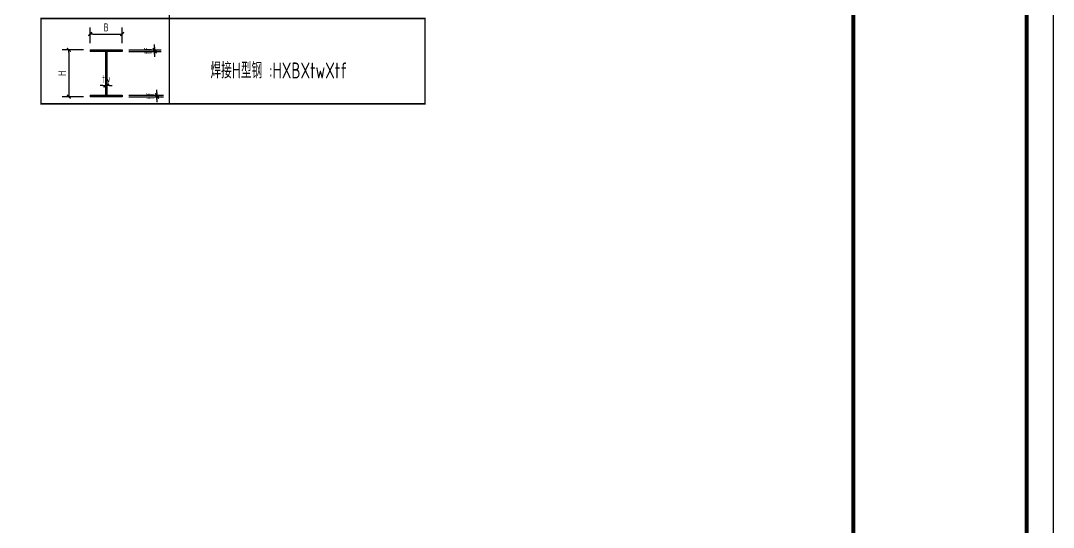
# Model space of a CAD drawing. Extents: x -138012 to 2129925, y -311560 to 0.
# Drawn here: x 1206492 to 1245214, y -187239 to -168233 of the extents above; entities that cross this region are included whole.
import ezdxf

# ---------------------------------------------------------------- set-up
doc = ezdxf.new("R2010")
doc.units = 0
doc.header["$LTSCALE"] = 1000
doc.header["$MEASUREMENT"] = 0
doc.layers.get('0').update_dxf_attribs({"linetype": 'CONTINUOUS'})
doc.layers.get('Defpoints').update_dxf_attribs({"linetype": 'CONTINUOUS'})
for name, color, linetype in [('510', 253, 'CONTINUOUS'), ('DIM', 3, 'CONTINUOUS'), ('PUB_TITLE', 4, 'CONTINUOUS'), ('TEXT', 7, 'CONTINUOUS'), ('图框', 4, 'CONTINUOUS'), ('梁构件', 4, 'CONTINUOUS')]:
    doc.layers.add(name, color=color, linetype=linetype)
doc.styles.add('TSSD_Dimension', font='tssdeng.shx', dxfattribs={"width": 0.7, "bigfont": 'hztxt.shx'})
doc.styles.add('TSSD_REIN', font='tssdeng.shx', dxfattribs={"width": 0.7, "bigfont": 'tssdchn.shx'})
doc.dimstyles.new('TSSD_100_100', dxfattribs={"dimtxt": 300, "dimasz": 100, "dimexe": 250, "dimexo": 250, "dimgap": 100, "dimtad": 1, "dimdec": 0, "dimzin": 0, "dimdsep": 46, "dimtxsty": 'TSSD_Dimension', "dimblk": '_TSDBK', "dimcen": 0, "dimclrt": 7, "dimadec": 0, "dimazin": 0, "dimtfac": 1, "dimtdec": 0, "dimtix": 1, "dimtmove": 2, "dimatfit": 3, "dimldrblk": '_TSDBK', "dimfxl": 0, "dimtolj": 1, "dimtzin": 0, "dimarcsym": 0})

# ---------------------------------------------------------------- blocks, each defined once
blk = doc.blocks.new('_TSDBK')
blk.add_line((-1, 0), (0, 0))
at = {"const_width": 0.5}
blk.add_lwpolyline([(-0.7, -0.7), (0.7, 0.7)], dxfattribs=at)
blk = doc.blocks.new('*D59')
at = {"layer": 'Defpoints', "color": 0}
for p in [(1210298, -171028), (1210298, -171088), (1211603, -171028)]:
    blk.add_point(p, dxfattribs=at)
at = {"layer": 'DIM', "color": 0, "lineweight": -2}
for p, q in [((1210548, -171028), (1211853, -171028)), ((1210548, -171088), (1211853, -171088)), ((1211603, -170928), (1211603, -170828)), ((1211603, -171088), (1211603, -171028)), ((1211603, -171188), (1211603, -171288))]:
    blk.add_line(p, q, dxfattribs=at)
at = {"layer": 'DIM', "color": 0, "lineweight": -2, "xscale": 100, "yscale": 100, "zscale": 100}
for p, rotation in [((1211603, -171028), 270), ((1211603, -171088), 90)]:
    blk.add_blockref('_TSDBK', p, dxfattribs=dict(at, rotation=rotation))
at = {"layer": 'DIM', "color": 7, "insert": (1211353, -171058), "char_height": 300, "attachment_point": 5, "rotation": 90, "style": 'TSSD_Dimension'}
blk.add_mtext('\\A1;tf', dxfattribs=at)
blk = doc.blocks.new('*D60')
at = {"layer": 'Defpoints', "color": 0}
for p in [(1209671, -170037), (1209725, -170037), (1209725, -170668)]:
    blk.add_point(p, dxfattribs=at)
at = {"layer": 'DIM', "color": 0, "lineweight": -2}
for p, q in [((1209671, -170287), (1209671, -170918)), ((1209725, -170287), (1209725, -170918)), ((1209571, -170668), (1209471, -170668)), ((1209671, -170668), (1209725, -170668)), ((1209825, -170668), (1209925, -170668))]:
    blk.add_line(p, q, dxfattribs=at)
at = {"layer": 'DIM', "color": 0, "lineweight": -2, "xscale": 100, "yscale": 100, "zscale": 100}
blk.add_blockref('_TSDBK', (1209671, -170668), dxfattribs=at)
at = {"layer": 'DIM', "color": 0, "lineweight": -2, "xscale": 100, "yscale": 100, "zscale": 100, "rotation": 180}
blk.add_blockref('_TSDBK', (1209725, -170668), dxfattribs=at)
at = {"layer": 'DIM', "color": 7, "insert": (1209698, -170418), "char_height": 300, "attachment_point": 5, "style": 'TSSD_Dimension'}
blk.add_mtext('\\A1;tw', dxfattribs=at)
blk = doc.blocks.new('*D61')
at = {"layer": 'Defpoints', "color": 0}
for p in [(1210298, -169329), (1210298, -169389), (1211515, -169329)]:
    blk.add_point(p, dxfattribs=at)
at = {"layer": 'DIM', "color": 0, "lineweight": -2}
for p, q in [((1211515, -169229), (1211515, -169129)), ((1210548, -169329), (1211765, -169329)), ((1210548, -169389), (1211765, -169389)), ((1211515, -169389), (1211515, -169329)), ((1211515, -169489), (1211515, -169589))]:
    blk.add_line(p, q, dxfattribs=at)
at = {"layer": 'DIM', "color": 0, "lineweight": -2, "xscale": 100, "yscale": 100, "zscale": 100}
for p, rotation in [((1211515, -169329), 270), ((1211515, -169389), 90)]:
    blk.add_blockref('_TSDBK', p, dxfattribs=dict(at, rotation=rotation))
at = {"layer": 'DIM', "color": 7, "insert": (1211265, -169359), "char_height": 300, "attachment_point": 5, "rotation": 90, "style": 'TSSD_Dimension'}
blk.add_mtext('\\A1;tf', dxfattribs=at)
blk = doc.blocks.new('*D62')
at = {"layer": 'Defpoints', "color": 0}
for p in [(1209098, -169329), (1208299, -171088), (1209098, -171088)]:
    blk.add_point(p, dxfattribs=at)
at = {"layer": 'DIM', "color": 0, "lineweight": -2}
for p, q in [((1208848, -169329), (1208049, -169329)), ((1208299, -169429), (1208299, -170988)), ((1208848, -171088), (1208049, -171088))]:
    blk.add_line(p, q, dxfattribs=at)
at = {"layer": 'DIM', "color": 0, "lineweight": -2, "xscale": 100, "yscale": 100, "zscale": 100}
for p, rotation in [((1208299, -169329), 90), ((1208299, -171088), 270)]:
    blk.add_blockref('_TSDBK', p, dxfattribs=dict(at, rotation=rotation))
at = {"layer": 'DIM', "color": 7, "insert": (1208049, -170209), "char_height": 300, "attachment_point": 5, "rotation": 90, "style": 'TSSD_Dimension'}
blk.add_mtext('\\A1;H', dxfattribs=at)
blk = doc.blocks.new('*D63')
at = {"layer": 'Defpoints', "color": 0}
for p in [(1210298, -168736), (1209098, -169329), (1210298, -169329)]:
    blk.add_point(p, dxfattribs=at)
at = {"layer": 'DIM', "color": 0, "lineweight": -2}
for p, q in [((1209098, -169079), (1209098, -168486)), ((1209198, -168736), (1210198, -168736)), ((1210298, -169079), (1210298, -168486))]:
    blk.add_line(p, q, dxfattribs=at)
at = {"layer": 'DIM', "color": 0, "lineweight": -2, "xscale": 100, "yscale": 100, "zscale": 100, "rotation": 180}
blk.add_blockref('_TSDBK', (1209098, -168736), dxfattribs=at)
at = {"layer": 'DIM', "color": 0, "lineweight": -2, "xscale": 100, "yscale": 100, "zscale": 100}
blk.add_blockref('_TSDBK', (1210298, -168736), dxfattribs=at)
at = {"layer": 'DIM', "color": 7, "insert": (1209698, -168486), "char_height": 300, "attachment_point": 5, "style": 'TSSD_Dimension'}
blk.add_mtext('\\A1;B', dxfattribs=at)
blk = doc.blocks.new('65464563')
at = {"layer": '图框', "const_width": 140}
blk.add_lwpolyline([(1026037, 37638), (1019537, 37638), (1019537, -44462), (1026037, -44462)], close=True, dxfattribs=at)

msp = doc.modelspace()

# ---------------------------------------------------------------- linework, layer by layer
at = {"layer": '510', "const_width": 54}
msp.add_lwpolyline([(1207255.711, -168151.115), (1221655.711, -168151.115), (1221655.711, -171353.946), (1207255.711, -171353.946)], close=True, dxfattribs=at)
at = {"layer": 'PUB_TITLE'}
msp.add_lwpolyline([(1096513.799, -218864.466), (1245213.799, -218864.466), (1245213.799, -134764.466), (1096513.799, -134764.466)], close=True, dxfattribs=at)
at = {"layer": 'PUB_TITLE', "const_width": 100}
msp.add_lwpolyline([(1099013.799, -217864.466), (1244213.799, -217864.466), (1244213.799, -135764.466), (1099013.799, -135764.466)], close=True, dxfattribs=at)
at = {"layer": 'TEXT'}
msp.add_line((1212055.711, -165062.998, -360), (1212055.711, -171353.946, -360), dxfattribs=at)
at = {"layer": '梁构件'}
for p, q in [((1209098.122, -169328.816), (1209098.122, -169388.816)), ((1209098.122, -169328.816), (1210298.122, -169328.816)), ((1210298.122, -169388.816), (1209098.122, -169388.816)), ((1209670.841, -169388.816), (1209670.841, -171028.363)), ((1209725.402, -169388.816), (1209725.402, -171028.363)), ((1210298.122, -169328.816), (1210298.122, -169388.816)), ((1209098.122, -171028.363), (1210298.122, -171028.363)), ((1209098.122, -171028.363), (1209098.122, -171088.363)), ((1210298.122, -171088.363), (1209098.122, -171088.363)), ((1210298.122, -171028.363), (1210298.122, -171088.363))]:
    msp.add_line(p, q, dxfattribs=at)

# ---------------------------------------------------------------- block references
at = {"layer": 'TEXT'}
msp.add_blockref('65464563', (218176.456, -173402.167), dxfattribs=at)

# ---------------------------------------------------------------- texts
at = {"layer": 'TEXT', "style": 'TSSD_REIN', "width": 0.7}
msp.add_text('焊接H型钢 :HXBXtwXtf', height=600, dxfattribs=at).set_placement((1213608.844, -170402.631))

# ---------------------------------------------------------------- dimensions: what is measured, and where the dimension line sits
at = {"layer": 'DIM'}
for base, p1, p2, text, picture, middle in [((1210298.122, -168735.518), (1209098.122, -169328.816), (1210298.122, -169328.816), 'B', '*D63', (1209698.122, -168485.518)), ((1209725.402, -170668.32), (1209670.841, -170036.637), (1209725.402, -170036.637), 'tw', '*D60', (1209698.122, -170418.32))]:
    dim = msp.add_linear_dim(base=base, p1=p1, p2=p2, text=text, dimstyle='TSSD_100_100', dxfattribs=at)
    dim.commit()
    dim.dimension.update_dxf_attribs({"geometry": picture, "text_midpoint": middle})
for base, p1, p2, text, picture, middle in [((1211515.394, -169328.816), (1210298.122, -169388.816), (1210298.122, -169328.816), 'tf', '*D61', (1211265.394, -169358.816)), ((1208299.283, -171088.363), (1209098.122, -169328.816), (1209098.122, -171088.363), 'H', '*D62', (1208049.283, -170208.59)), ((1211603.208, -171028.363), (1210298.122, -171088.363), (1210298.122, -171028.363), 'tf', '*D59', (1211353.208, -171058.363))]:
    dim = msp.add_linear_dim(base=base, p1=p1, p2=p2, angle=90, text=text, dimstyle='TSSD_100_100', dxfattribs=at)
    dim.commit()
    dim.dimension.update_dxf_attribs({"geometry": picture, "text_midpoint": middle})

doc.saveas('drawing.dxf')
